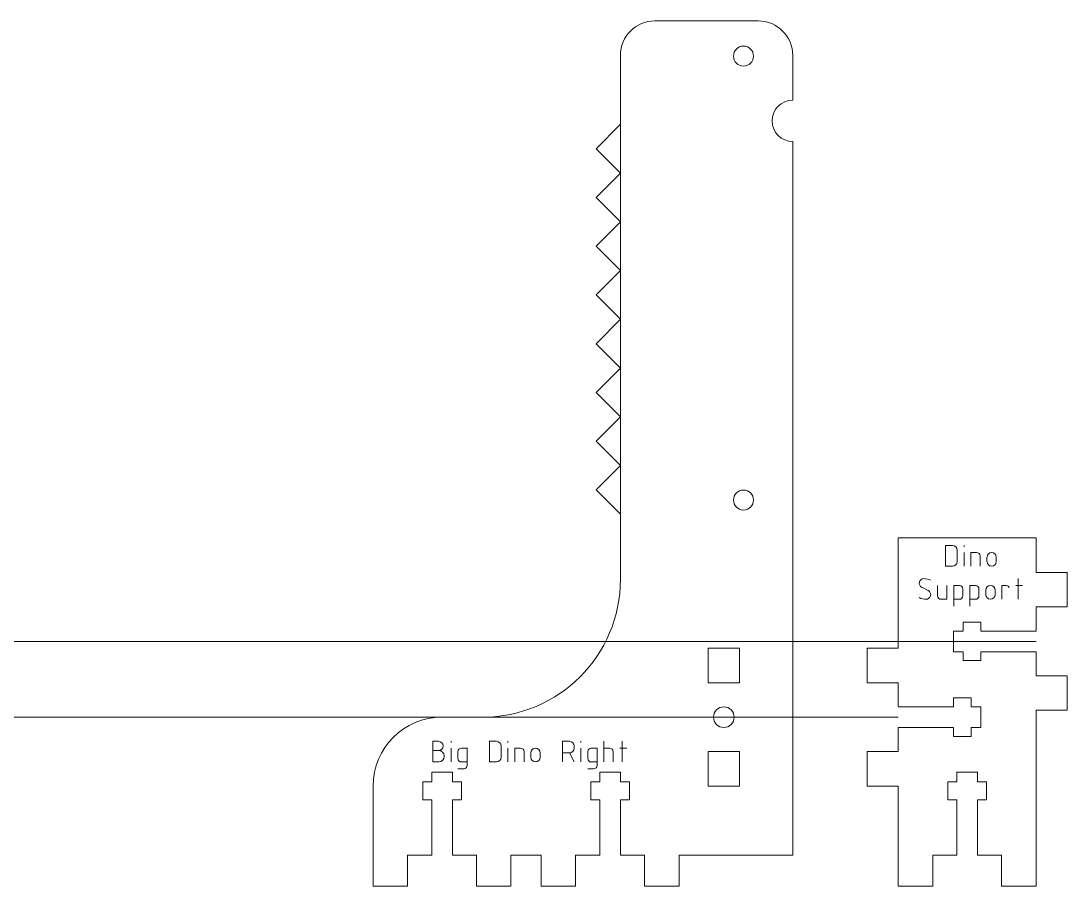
# Model space of a CAD drawing. Header units: millimetres. Extents: x -225 to 287, y -164 to 76.
# Drawn here: x 135.2 to 286.9, y -50.5 to 75 of the extents above; entities that cross this region are included whole.
import ezdxf

# ---------------------------------------------------------------- set-up
doc = ezdxf.new("R2010")
doc.units = ezdxf.units.MM
doc.layers.get('0').update_dxf_attribs({"linetype": 'CONTINUOUS', "lineweight": 0, "true_color": 0x000000})
for name, color, linetype, lineweight, true_color in [('Dino Brackets', 7, 'CONTINUOUS', 0, 0x000000), ('Dino Etch', 4, 'CONTINUOUS', 0, 0x00ffff), ('Dino Text', 4, 'CONTINUOUS', 0, 0x00ffff), ('Drawings - Bracket', 5, 'CONTINUOUS', 0, 0x0000ff)]:
    doc.layers.add(name, color=color, linetype=linetype, lineweight=lineweight, true_color=true_color)

# ---------------------------------------------------------------- blocks, each defined once
blk = doc.blocks.new('tbits')
at = {"lineweight": 0}
for p, q in [((-1.5, 10.6), (-1.5, 12)), ((1.5, 12), (1.5, 10.6)), ((-2.8, 10.6), (-2.8, 8)), ((2.8, 8), (2.8, 10.6)), ((-2.8, 8), (-1.5, 8)), ((-1.5, 0), (-1.5, 8)), ((1.5, 8), (1.5, 0)), ((1.5, 8), (2.8, 8)), ((-10, -4.5), (-10, 0)), ((-5, 0), (-5, -4.5)), ((-1.5, 0), (-5, 0)), ((1.5, 0), (5, 0)), ((5, 0), (5, -4.5)), ((10, 0), (10, -4.5)), ((-10, -4.5), (-5, -4.5)), ((5, -4.5), (10, -4.5))]:
    blk.add_line(p, q, dxfattribs=at)
for p, q in [((-1.5, 10.6), (-2.8, 10.6)), ((2.8, 10.6), (1.5, 10.6))]:
    blk.add_line(p, q)
at = {"layer": 'Dino Brackets', "lineweight": 0}
blk.add_line((-1.5, 12), (1.5, 12), dxfattribs=at)
blk = doc.blocks.new('slots')
for p, q in [((-10, -2.25), (-10, 2.25)), ((-5, 2.25), (-10, 2.25)), ((-5, -2.25), (-5, 2.25)), ((10, 2.25), (5, 2.25)), ((5, -2.25), (5, 2.25)), ((10, -2.25), (10, 2.25)), ((-10, -2.25), (-5, -2.25)), ((5, -2.25), (10, -2.25))]:
    blk.add_line(p, q)
blk.add_circle((0, 0), 1.5)

msp = doc.modelspace()

# ---------------------------------------------------------------- linework, layer by layer
at = {"layer": 'Dino Brackets'}
for p, q in [((242.15, 75), (227.15, 75)), ((222.15, 70), (222.15, 60)), ((247.15, 70), (247.15, 63.5)), ((222.15, 60), (218.61, 56.46)), ((218.61, 56.46), (222.15, 52.93)), ((247.15, 57.5), (247.15, -46)), ((222.15, 52.93), (218.61, 49.39)), ((218.61, 49.39), (222.15, 45.86)), ((222.15, 45.86), (218.61, 42.32)), ((218.61, 42.32), (222.15, 38.79)), ((222.15, 38.79), (218.61, 35.25)), ((218.61, 35.25), (222.15, 31.72)), ((222.15, 31.72), (218.61, 28.18)), ((218.61, 28.18), (222.15, 24.64)), ((222.15, 24.64), (218.61, 21.11)), ((218.61, 21.11), (222.15, 17.57)), ((222.15, 17.57), (218.61, 14.04)), ((218.61, 14.04), (222.15, 10.5)), ((222.15, 10.5), (218.61, 6.97)), ((218.61, 6.97), (222.15, 3.43)), ((222.15, 3.43), (222.15, -6)), ((282.45, 0), (262.45, 0)), ((262.45, 0), (262.45, -16)), ((282.45, -5), (282.45, 0)), ((282.45, -46), (282.45, -25)), ((202.15, -26), (196.27, -26)), ((186.27, -36), (186.27, -46)), ((262.45, -36), (262.45, -46)), ((210.65, -46), (206.27, -46)), ((247.15, -46), (230.65, -46))]:
    msp.add_line(p, q, dxfattribs=at)
for centre in [(240, 69.9), (240, 5.5)]:
    msp.add_circle(centre, 1.45, dxfattribs=at)
for centre, radius, start, end in [((227.15, 70), 5, 90, 180), ((242.15, 70), 5, 360, 90), ((247.15, 60.5), 3, 90, 270), ((202.15, -6), 20, 270, 0), ((196.27, -36), 10, 90, 180)]:
    msp.add_arc(centre, radius, start, end, dxfattribs=at)
at = {"layer": 'Dino Etch'}
msp.add_line((222.15, 60), (222.15, 3.43), dxfattribs=at)
at = {"layer": 'Dino Text'}
for p, q in [((270.33, -1.1), (269.33, -1.1)), ((269.33, -1.1), (269.33, -4.1)), ((272, -1.27), (272, -1.1)), ((271, -3.43), (271, -1.77)), ((272, -4.1), (272, -2.1)), ((273, -4.1), (273, -2.1)), ((273, -2.1), (273.83, -2.1)), ((274.33, -2.6), (274.33, -4.1)), ((275.33, -2.77), (275.33, -3.43)), ((276.67, -3.43), (276.67, -2.77)), ((269.33, -4.1), (270.33, -4.1)), ((279.83, -5.9), (279.83, -8.9)), ((265.86, -7.16), (266.8, -7.64)), ((268.17, -6.9), (268.17, -8.4)), ((269.5, -8.9), (269.5, -6.9)), ((271.33, -6.9), (270.5, -6.9)), ((270.5, -6.9), (270.5, -9.9)), ((271.83, -8.4), (271.83, -7.4)), ((273.67, -6.9), (272.83, -6.9)), ((272.83, -6.9), (272.83, -9.9)), ((274.17, -8.4), (274.17, -7.4)), ((275.17, -7.57), (275.17, -8.23)), ((276.5, -8.23), (276.5, -7.57)), ((277.5, -8.9), (277.5, -6.9)), ((277.5, -6.9), (278.17, -6.9)), ((279.5, -6.9), (280.5, -6.9)), ((268.67, -8.9), (269.5, -8.9)), ((270.5, -8.9), (271.33, -8.9)), ((272.83, -8.9), (273.67, -8.9)), ((194.92, -32.5), (194.92, -29.5)), ((194.92, -29.5), (195.75, -29.5)), ((197.58, -29.67), (197.58, -29.5)), ((204.17, -29.5), (203.17, -29.5)), ((203.17, -29.5), (203.17, -32.5)), ((204.83, -31.83), (204.83, -30.17)), ((205.83, -29.67), (205.83, -29.5)), ((213.75, -32.5), (213.75, -29.5)), ((213.75, -29.5), (214.75, -29.5)), ((215.42, -30.17), (215.42, -30.5)), ((216.42, -29.67), (216.42, -29.5)), ((219.75, -29.5), (219.75, -32.5)), ((222.42, -29.5), (222.42, -32.5)), ((194.92, -30.83), (195.78, -30.83)), ((196.58, -31.63), (196.58, -31.7)), ((197.58, -32.5), (197.58, -30.5)), ((198.58, -31), (198.58, -32)), ((199.92, -30.5), (199.08, -30.5)), ((199.92, -33), (199.92, -30.5)), ((205.83, -32.5), (205.83, -30.5)), ((206.83, -32.5), (206.83, -30.5)), ((206.83, -30.5), (207.67, -30.5)), ((208.17, -31), (208.17, -32.5)), ((209.17, -31.17), (209.17, -31.83)), ((210.5, -31.83), (210.5, -31.17)), ((214.75, -31.17), (213.75, -31.17)), ((214.75, -31.17), (215.42, -32.5)), ((216.42, -32.5), (216.42, -30.5)), ((217.42, -31), (217.42, -32)), ((218.75, -30.5), (217.92, -30.5)), ((218.75, -33), (218.75, -30.5)), ((219.75, -30.5), (220.58, -30.5)), ((221.08, -31), (221.08, -32.5)), ((222.08, -30.5), (223.08, -30.5)), ((195.78, -32.5), (194.92, -32.5)), ((199.08, -32.5), (199.92, -32.5)), ((203.17, -32.5), (204.17, -32.5)), ((217.92, -32.5), (218.75, -32.5)), ((198.58, -33.5), (199.42, -33.5)), ((217.42, -33.5), (218.25, -33.5))]:
    msp.add_line(p, q, dxfattribs=at)
for centre, radius, start, end in [((270.33, -1.77), 0.667, 0, 90), ((273.83, -2.6), 0.5, 0, 90), ((276, -2.77), 0.667, 0, 180), ((270.33, -3.43), 0.667, 270, 0), ((276, -3.43), 0.667, 180, 0), ((266.17, -6.57), 0.667, 90, 243), ((266.17, -8.11), 2.21, 63.07, 90), ((271.33, -7.4), 0.5, 0, 90), ((273.67, -7.4), 0.5, 0, 90), ((275.83, -7.57), 0.667, 0, 180), ((278.17, -7.23), 0.333, 0, 90), ((266.5, -6.69), 2.21, 243.1, 270), ((266.5, -8.23), 0.667, 270, 62.98), ((268.67, -8.4), 0.5, 180, 270), ((271.33, -8.4), 0.5, 270, 0), ((273.67, -8.4), 0.5, 270, 0), ((275.83, -8.23), 0.667, 180, 0), ((195.75, -30.17), 0.667, 270, 90), ((204.17, -30.17), 0.667, 0, 90), ((214.75, -30.17), 0.667, 0, 90), ((195.78, -31.63), 0.8, 0, 90), ((195.78, -31.7), 0.8, 270, 0), ((199.08, -31), 0.5, 90, 180), ((204.17, -31.83), 0.667, 270, 0), ((207.67, -31), 0.5, 0, 90), ((209.83, -31.17), 0.667, 0, 180), ((209.83, -31.83), 0.667, 180, 0), ((214.75, -30.5), 0.667, 270, 0), ((217.92, -31), 0.5, 90, 180), ((220.58, -31), 0.5, 0, 90), ((199.08, -32), 0.5, 180, 270), ((199.42, -33), 0.5, 270, 0), ((217.92, -32), 0.5, 180, 270), ((218.25, -33), 0.5, 270, 0)]:
    msp.add_arc(centre, radius, start, end, dxfattribs=at)
at = {"layer": 'Drawings - Bracket'}
for p, q in [((282.45, -15), (32.45, -15)), ((262.45, -26), (62.45, -26))]:
    msp.add_line(p, q, dxfattribs=at)

# ---------------------------------------------------------------- block references
at = {"layer": 'Dino Brackets'}
for p, rotation in [((282.45, -15), 90), ((262.45, -26), 270), ((272.45, -46), 360)]:
    msp.add_blockref('tbits', p, dxfattribs=dict(at, rotation=rotation))
at = {"layer": 'Dino Brackets', "yscale": -1}
for name, p, rotation in [('slots', (237.15, -26), 89.99999999999999), ('tbits', (196.27, -46), 180), ('tbits', (220.65, -46), 180)]:
    msp.add_blockref(name, p, dxfattribs=dict(at, rotation=rotation))

doc.saveas('drawing.dxf')
